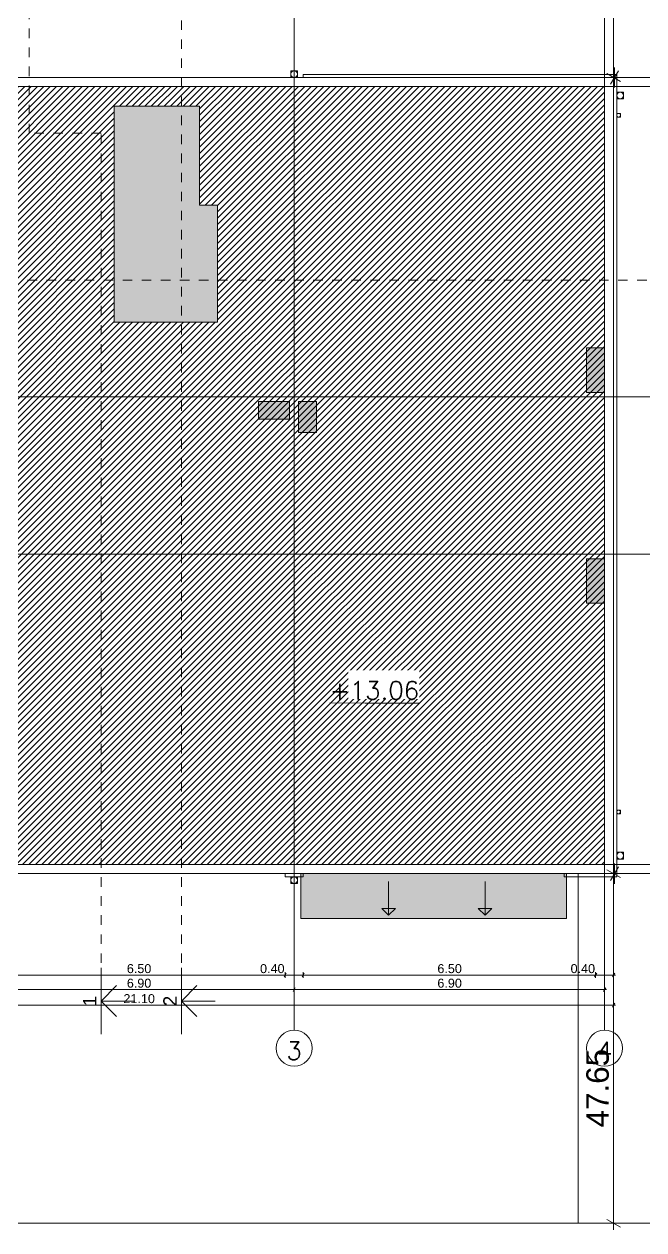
# Model space of a CAD drawing. Header units: millimetres. Extents: x 476571643 to 477489869, y 4620928210 to 4621294454.
# Drawn here: x 477224703 to 477238473, y 4621252487 to 4621279294 of the extents above; entities that cross this region are included whole.
import ezdxf

# ---------------------------------------------------------------- set-up
doc = ezdxf.new("R2010")
doc.units = ezdxf.units.MM
doc.header["$MEASUREMENT"] = 0
doc.set_wipeout_variables(frame=1)
doc.linetypes.add('Dashed', pattern=[423.333333, 211.666667, -211.666667])
doc.linetypes.add('Wipeout_Contour', pattern=[1000, 0, -1000])
for name, color, linetype, lineweight in [('0_Pen_No__42_Pen_No__250_Pen_No__5', 5, 'Continuous', 0), ('0_Pen_No__7_Pen_No__250', 7, 'Continuous', 0), ('0_Pen_No__7_Pen_No__4', 7, 'Continuous', 0), ('2D Drafting - General_Pen_No__1_Pen_No__7', 7, 'Continuous', 0), ('2D Drafting - General_Pen_No__250_Pen_No__7', 7, 'Continuous', 0), ('2D Drafting - General_Pen_No__250_Pen_No__7_Pen_No__7', 7, 'Continuous', 0), ('Annotation - Text_Pen_No__7_Pen_No__5', 5, 'Continuous', 0), ('G-Anno-Nplt_Pen_No__4', 7, 'Continuous', 0), ('G-Anno-Nplt_Pen_No__8', 8, 'Continuous', 0), ('gegmebi_Pen_No__7_Pen_No__7', 7, 'Continuous', 0), ('New_._Pen_No__1', 1, 'Continuous', 0), ('New_2D Drafting - General_Pen_No__250_Pen_No__250', 7, 'Continuous', 0), ('New_2D Drafting - General_Pen_No__250_Pen_No__7', 7, 'Continuous', 0), ('New_reg_nak_Pen_No__7', 7, 'Continuous', 0), ('New_shenobebi_Pen_No__1', 1, 'Continuous', 0), ('New_Structural - Bearing_Pen_No__1', 1, 'Continuous', 0), ('zoma_Pen_No__1', 1, 'Continuous', 0), ('zoma_Pen_No__142', 142, 'Continuous', 0), ('zoma_Pen_No__1_Pen_No__1', 1, 'Continuous', 0), ('zoma_Pen_No__5_Pen_No__5', 5, 'Continuous', 0)]:
    doc.layers.add(name, color=color, linetype=linetype, lineweight=lineweight)
doc.layers.add('0_Pen_No__7_Pen_No__252', color=7, linetype='Continuous', lineweight=0, true_color=0x666666)
doc.layers.add('zoma', color=7, linetype='Continuous')
doc.styles.add('GENERATED_STYLE_1', font='arial.ttf')
doc.styles.add('GENERATED_STYLE_2', font='arial.ttf')
doc.linetypes.add('Break', pattern='A,0,[1,a-5 saxl бѓ’бѓђбѓ¦бѓ”бѓ‘бѓ”бѓ‘бѓ\x98_1.Shx,S=15.679026,R=0,X=0,Y=0],-1975.557214,0', length=1975.557214)
doc.dimstyles.new('GENERATED_STYLE__11', dxfattribs={"dimtxt": 500, "dimasz": 228, "dimexe": 0.18, "dimexo": 3, "dimgap": 0.09, "dimtad": 1, "dimlfac": 0.001, "dimzin": 0, "dimdsep": 46, "dimtxsty": 'GENERATED_STYLE_2', "dimblk": 'ARROWHEAD_2', "dimblk1": 'ARROWHEAD_2', "dimblk2": 'ARROWHEAD_2', "dimcen": 0.09, "dimclrd": 1, "dimclre": 1, "dimclrt": 1, "dimadec": 0, "dimazin": 0, "dimtfac": 1, "dimtdec": 4, "dimtmove": 2, "dimatfit": 3, "dimfxl": 1, "dimtolj": 1, "dimtzin": 0, "dimarcsym": 0})
doc.dimstyles.new('GENERATED_STYLE__12', dxfattribs={"dimtxt": 500, "dimasz": 228, "dimexe": 0.18, "dimexo": 3, "dimgap": 0.09, "dimtad": 1, "dimtih": 1, "dimtoh": 1, "dimlfac": 0.001, "dimzin": 0, "dimdsep": 46, "dimtxsty": 'GENERATED_STYLE_2', "dimblk": 'ARROWHEAD_2', "dimblk1": 'ARROWHEAD_2', "dimblk2": 'ARROWHEAD_2', "dimcen": 0.09, "dimclrd": 1, "dimclre": 1, "dimclrt": 1, "dimadec": 0, "dimazin": 0, "dimtfac": 1, "dimtdec": 4, "dimtmove": 2, "dimatfit": 3, "dimfxl": 1, "dimtolj": 1, "dimtzin": 0, "dimarcsym": 0})
doc.dimstyles.new('GENERATED_STYLE__13', dxfattribs={"dimtxt": 500, "dimasz": 228, "dimexe": 0.18, "dimexo": 3, "dimgap": 0.09, "dimtad": 1, "dimlfac": 0.001, "dimzin": 0, "dimdsep": 46, "dimtxsty": 'GENERATED_STYLE_2', "dimblk": 'ARROWHEAD_2', "dimblk1": 'ARROWHEAD_2', "dimblk2": 'ARROWHEAD_2', "dimcen": 0.09, "dimclrd": 1, "dimclre": 1, "dimclrt": 1, "dimadec": 0, "dimazin": 0, "dimtfac": 1, "dimtdec": 4, "dimtmove": 0, "dimatfit": 3, "dimfxl": 1, "dimtolj": 1, "dimtzin": 0, "dimarcsym": 0})
doc.dimstyles.new('GENERATED_STYLE__3', dxfattribs={"dimtxt": 200, "dimasz": 64.421331, "dimexe": 0.18, "dimexo": 3, "dimgap": 0.09, "dimtad": 1, "dimtih": 1, "dimtoh": 1, "dimlfac": 0.001, "dimzin": 0, "dimdsep": 46, "dimtxsty": 'GENERATED_STYLE_2', "dimblk": 'ARROWHEAD_2', "dimblk1": 'ARROWHEAD_2', "dimblk2": 'ARROWHEAD_2', "dimcen": 0.09, "dimclrd": 142, "dimclre": 142, "dimclrt": 142, "dimadec": 0, "dimazin": 0, "dimtfac": 1, "dimtdec": 4, "dimtmove": 0, "dimatfit": 3, "dimfxl": 1, "dimtolj": 1, "dimtzin": 0, "dimarcsym": 0})
doc.dimstyles.new('GENERATED_STYLE__7', dxfattribs={"dimtxt": 200, "dimasz": 64.421331, "dimexe": 0.18, "dimexo": 3, "dimgap": 0.09, "dimtad": 1, "dimlfac": 0.001, "dimzin": 0, "dimdsep": 46, "dimtxsty": 'GENERATED_STYLE_2', "dimblk": 'ARROWHEAD_2', "dimblk1": 'ARROWHEAD_2', "dimblk2": 'ARROWHEAD_2', "dimcen": 0.09, "dimclrd": 142, "dimclre": 142, "dimclrt": 142, "dimadec": 0, "dimazin": 0, "dimtfac": 1, "dimtdec": 4, "dimtmove": 0, "dimatfit": 3, "dimfxl": 1, "dimtolj": 1, "dimtzin": 0, "dimarcsym": 0})

# ---------------------------------------------------------------- blocks, each defined once
blk = doc.blocks.new('*D1466', base_point=(476844527, 4621385791))
at = {"layer": 'zoma_Pen_No__1', "color": 1, "linetype": 'Continuous', "lineweight": 0, "transparency": 16777216}
for p, q in [((477237801, 4621260407), (477237801, 4621260554)), ((477238026, 4621260407), (477237576, 4621260407)), ((477237951, 4621260321), (477237651, 4621260494)), ((477237801, 4621252634), (477237801, 4621260407)), ((477238026, 4621252634), (477237576, 4621252634)), ((477237651, 4621252720), (477237951, 4621252547)), ((477237801, 4621252487), (477237801, 4621252634))]:
    blk.add_line(p, q, dxfattribs=at)
at = {"layer": 'zoma_Pen_No__1', "color": 1, "lineweight": 0, "transparency": 16777216, "insert": (477237701, 4621254763), "char_height": 500, "attachment_point": 7, "rotation": 90, "style": 'GENERATED_STYLE_2'}
blk.add_mtext('\\A1;{\\pql;\\fArial CYR|b0|i0|c204|p34;47.65}', dxfattribs=at)
blk = doc.blocks.new('ARROWHEAD_2')
at = {"color": 0, "linetype": 'Continuous', "lineweight": 0}
for p, q in [((0, 0), (-1, 0)), ((-0.38, -0.66), (0.38, 0.66))]:
    blk.add_line(p, q, dxfattribs=at)
blk = doc.blocks.new('*D1470', base_point=(476844527, 4621385791))
at = {"layer": 'zoma_Pen_No__1', "color": 1, "linetype": 'Continuous', "lineweight": 0, "transparency": 16777216}
for p, q in [((477238026, 4621290903), (477237576, 4621290903)), ((477237951, 4621290816), (477237651, 4621290990)), ((477237801, 4621290903), (477237801, 4621291050)), ((477237801, 4621278107), (477237801, 4621290903)), ((477238026, 4621278107), (477237576, 4621278107)), ((477237651, 4621278194), (477237951, 4621278021)), ((477237801, 4621277961), (477237801, 4621278107))]:
    blk.add_line(p, q, dxfattribs=at)
at = {"layer": 'zoma_Pen_No__1', "color": 1, "lineweight": 0, "transparency": 16777216, "insert": (477237701, 4621283650), "char_height": 500, "attachment_point": 7, "rotation": 90, "style": 'GENERATED_STYLE_2'}
blk.add_mtext('\\A1;{\\pql;\\fArial CYR|b0|i0|c204|p34;12.79}', dxfattribs=at)
blk = doc.blocks.new('*D1485', base_point=(476844527, 4621385791))
at = {"layer": 'zoma_Pen_No__142', "color": 142, "linetype": 'Continuous', "lineweight": 0, "transparency": 16777216}
for p, q in [((477240445, 4621278107), (477240317, 4621278107)), ((477240423, 4621278083), (477240339, 4621278132)), ((477240381, 4621260407), (477240381, 4621278107)), ((477240445, 4621260407), (477240317, 4621260407)), ((477240339, 4621260432), (477240423, 4621260383)), ((477240381, 4621260366), (477240381, 4621260407))]:
    blk.add_line(p, q, dxfattribs=at)
at = {"layer": 'zoma_Pen_No__142', "color": 142, "lineweight": 0, "transparency": 16777216, "insert": (477240341, 4621268915), "char_height": 200, "attachment_point": 7, "rotation": 90, "style": 'GENERATED_STYLE_2'}
blk.add_mtext('\\A1;{\\pql;\\fArial CYR|b0|i0|c204|p34;17.70}', dxfattribs=at)
blk = doc.blocks.new('*D1486', base_point=(476844527, 4621385791))
at = {"layer": 'zoma_Pen_No__142', "color": 142, "linetype": 'Continuous', "lineweight": 0, "transparency": 16777216}
for p, q in [((477240445, 4621278107), (477240317, 4621278107)), ((477240423, 4621278083), (477240339, 4621278132)), ((477240381, 4621278107), (477240381, 4621278149))]:
    blk.add_line(p, q, dxfattribs=at)
blk = doc.blocks.new('*D1490', base_point=(476844527, 4621385791))
at = {"layer": 'zoma_Pen_No__142', "color": 142, "linetype": 'Continuous', "lineweight": 0, "transparency": 16777216}
for p, q in [((477224026, 4621280368), (477223977, 4621280284)), ((477224001, 4621280262), (477224001, 4621280389)), ((477230526, 4621280368), (477230477, 4621280284)), ((477230501, 4621280262), (477230501, 4621280389)), ((477224001, 4621280326), (477230501, 4621280326))]:
    blk.add_line(p, q, dxfattribs=at)
at = {"layer": 'zoma_Pen_No__142', "color": 142, "lineweight": 0, "transparency": 16777216, "char_height": 200, "attachment_point": 7, "style": 'GENERATED_STYLE_2'}
for s, insert in [('\\A1;{\\pql;\\fArial CYR|b0|i0|c204|p34;6.50}', (477226985, 4621280366)), ('\\A1;{\\pql;\\fArial CYR|b0|i0|c204|p34;0.40}', (477229945, 4621280366))]:
    blk.add_mtext(s, dxfattribs=dict(at, insert=insert))
blk = doc.blocks.new('*D1491', base_point=(476844527, 4621385791))
at = {"layer": 'zoma_Pen_No__142', "color": 142, "linetype": 'Continuous', "lineweight": 0, "transparency": 16777216}
for p, q in [((477230526, 4621280368), (477230477, 4621280284)), ((477230501, 4621280262), (477230501, 4621280389)), ((477230926, 4621280368), (477230877, 4621280284)), ((477230901, 4621280262), (477230901, 4621280389)), ((477230501, 4621280326), (477230901, 4621280326))]:
    blk.add_line(p, q, dxfattribs=at)
blk = doc.blocks.new('*D1492', base_point=(476844527, 4621385791))
at = {"layer": 'zoma_Pen_No__142', "color": 142, "linetype": 'Continuous', "lineweight": 0, "transparency": 16777216}
for p, q in [((477230926, 4621280368), (477230877, 4621280284)), ((477230901, 4621280262), (477230901, 4621280389)), ((477237426, 4621280368), (477237377, 4621280284)), ((477237401, 4621280262), (477237401, 4621280389)), ((477230901, 4621280326), (477237401, 4621280326))]:
    blk.add_line(p, q, dxfattribs=at)
at = {"layer": 'zoma_Pen_No__142', "color": 142, "lineweight": 0, "transparency": 16777216, "char_height": 200, "attachment_point": 7, "style": 'GENERATED_STYLE_2'}
for s, insert in [('\\A1;{\\pql;\\fArial CYR|b0|i0|c204|p34;6.50}', (477233885, 4621280366)), ('\\A1;{\\pql;\\fArial CYR|b0|i0|c204|p34;0.40}', (477236845, 4621280366))]:
    blk.add_mtext(s, dxfattribs=dict(at, insert=insert))
blk = doc.blocks.new('*D1493', base_point=(476844527, 4621385791))
at = {"layer": 'zoma_Pen_No__142', "color": 142, "linetype": 'Continuous', "lineweight": 0, "transparency": 16777216}
for p, q in [((477237426, 4621280368), (477237377, 4621280284)), ((477237401, 4621280262), (477237401, 4621280389)), ((477237777, 4621280284), (477237826, 4621280368)), ((477237801, 4621280262), (477237801, 4621280389)), ((477237401, 4621280326), (477237801, 4621280326)), ((477237801, 4621280326), (477237843, 4621280326))]:
    blk.add_line(p, q, dxfattribs=at)
blk = doc.blocks.new('*D1497', base_point=(476844527, 4621385791))
at = {"layer": 'zoma_Pen_No__142', "color": 142, "linetype": 'Continuous', "lineweight": 0, "transparency": 16777216}
for p, q in [((477216660, 4621281074), (477216701, 4621281074)), ((477216726, 4621281116), (477216677, 4621281031)), ((477216701, 4621281010), (477216701, 4621281137)), ((477216701, 4621281074), (477237801, 4621281074)), ((477237777, 4621281031), (477237826, 4621281116)), ((477237801, 4621281010), (477237801, 4621281137)), ((477237801, 4621281074), (477237843, 4621281074))]:
    blk.add_line(p, q, dxfattribs=at)
at = {"layer": 'zoma_Pen_No__142', "color": 142, "lineweight": 0, "transparency": 16777216, "insert": (477226909, 4621281114), "char_height": 200, "attachment_point": 7, "style": 'GENERATED_STYLE_2'}
blk.add_mtext('\\A1;{\\pql;\\fArial CYR|b0|i0|c204|p34;21.10}', dxfattribs=at)
blk = doc.blocks.new('*D1501', base_point=(476844527, 4621385791))
at = {"layer": 'zoma_Pen_No__142', "color": 142, "linetype": 'Continuous', "lineweight": 0, "transparency": 16777216}
for p, q in [((477224026, 4621258196), (477223977, 4621258111)), ((477224001, 4621258090), (477224001, 4621258217)), ((477224001, 4621258153), (477230501, 4621258153)), ((477230526, 4621258196), (477230477, 4621258111)), ((477230501, 4621258090), (477230501, 4621258217))]:
    blk.add_line(p, q, dxfattribs=at)
at = {"layer": 'zoma_Pen_No__142', "color": 142, "lineweight": 0, "transparency": 16777216, "char_height": 200, "attachment_point": 7, "style": 'GENERATED_STYLE_2'}
for s, insert in [('\\A1;{\\pql;\\fArial CYR|b0|i0|c204|p34;6.50}', (477226985, 4621258193)), ('\\A1;{\\pql;\\fArial CYR|b0|i0|c204|p34;0.40}', (477229945, 4621258193))]:
    blk.add_mtext(s, dxfattribs=dict(at, insert=insert))
blk = doc.blocks.new('*D1502', base_point=(476844527, 4621385791))
at = {"layer": 'zoma_Pen_No__142', "color": 142, "linetype": 'Continuous', "lineweight": 0, "transparency": 16777216}
for p, q in [((477230526, 4621258196), (477230477, 4621258111)), ((477230501, 4621258090), (477230501, 4621258217)), ((477230501, 4621258153), (477230901, 4621258153)), ((477230926, 4621258196), (477230877, 4621258111)), ((477230901, 4621258090), (477230901, 4621258217))]:
    blk.add_line(p, q, dxfattribs=at)
blk = doc.blocks.new('*D1503', base_point=(476844527, 4621385791))
at = {"layer": 'zoma_Pen_No__142', "color": 142, "linetype": 'Continuous', "lineweight": 0, "transparency": 16777216}
for p, q in [((477230926, 4621258196), (477230877, 4621258111)), ((477230901, 4621258090), (477230901, 4621258217)), ((477230901, 4621258153), (477237401, 4621258153)), ((477237426, 4621258196), (477237377, 4621258111)), ((477237401, 4621258090), (477237401, 4621258217))]:
    blk.add_line(p, q, dxfattribs=at)
at = {"layer": 'zoma_Pen_No__142', "color": 142, "lineweight": 0, "transparency": 16777216, "char_height": 200, "attachment_point": 7, "style": 'GENERATED_STYLE_2'}
for s, insert in [('\\A1;{\\pql;\\fArial CYR|b0|i0|c204|p34;6.50}', (477233885, 4621258193)), ('\\A1;{\\pql;\\fArial CYR|b0|i0|c204|p34;0.40}', (477236845, 4621258193))]:
    blk.add_mtext(s, dxfattribs=dict(at, insert=insert))
blk = doc.blocks.new('*D1504', base_point=(476844527, 4621385791))
at = {"layer": 'zoma_Pen_No__142', "color": 142, "linetype": 'Continuous', "lineweight": 0, "transparency": 16777216}
for p, q in [((477237426, 4621258196), (477237377, 4621258111)), ((477237401, 4621258090), (477237401, 4621258217)), ((477237401, 4621258153), (477237801, 4621258153)), ((477237777, 4621258111), (477237826, 4621258196)), ((477237801, 4621258090), (477237801, 4621258217)), ((477237801, 4621258153), (477237843, 4621258153))]:
    blk.add_line(p, q, dxfattribs=at)
blk = doc.blocks.new('*D1506', base_point=(476844527, 4621385791))
at = {"layer": 'zoma_Pen_No__142', "color": 142, "linetype": 'Continuous', "lineweight": 0, "transparency": 16777216}
for p, q in [((477223826, 4621257871), (477223777, 4621257786)), ((477223801, 4621257765), (477223801, 4621257892)), ((477230726, 4621257871), (477230677, 4621257786)), ((477230701, 4621257765), (477230701, 4621257892)), ((477223801, 4621257829), (477230701, 4621257829))]:
    blk.add_line(p, q, dxfattribs=at)
at = {"layer": 'zoma_Pen_No__142', "color": 142, "lineweight": 0, "transparency": 16777216, "insert": (477226985, 4621257869), "char_height": 200, "attachment_point": 7, "style": 'GENERATED_STYLE_2'}
blk.add_mtext('\\A1;{\\pql;\\fArial CYR|b0|i0|c204|p34;6.90}', dxfattribs=at)
blk = doc.blocks.new('*D1507', base_point=(476844527, 4621385791))
at = {"layer": 'zoma_Pen_No__142', "color": 142, "linetype": 'Continuous', "lineweight": 0, "transparency": 16777216}
for p, q in [((477230726, 4621257871), (477230677, 4621257786)), ((477230701, 4621257765), (477230701, 4621257892)), ((477237577, 4621257786), (477237626, 4621257871)), ((477237601, 4621257765), (477237601, 4621257892)), ((477230701, 4621257829), (477237601, 4621257829)), ((477237601, 4621257829), (477237643, 4621257829))]:
    blk.add_line(p, q, dxfattribs=at)
at = {"layer": 'zoma_Pen_No__142', "color": 142, "lineweight": 0, "transparency": 16777216, "insert": (477233885, 4621257869), "char_height": 200, "attachment_point": 7, "style": 'GENERATED_STYLE_2'}
blk.add_mtext('\\A1;{\\pql;\\fArial CYR|b0|i0|c204|p34;6.90}', dxfattribs=at)
blk = doc.blocks.new('*D1508', base_point=(476844527, 4621385791))
at = {"layer": 'zoma_Pen_No__142', "color": 142, "linetype": 'Continuous', "lineweight": 0, "transparency": 16777216}
for p, q in [((477216660, 4621257485), (477216701, 4621257485)), ((477216726, 4621257527), (477216677, 4621257442)), ((477216701, 4621257421), (477216701, 4621257548)), ((477216701, 4621257485), (477237801, 4621257485)), ((477237777, 4621257442), (477237826, 4621257527)), ((477237801, 4621257421), (477237801, 4621257548)), ((477237801, 4621257485), (477237843, 4621257485))]:
    blk.add_line(p, q, dxfattribs=at)
at = {"layer": 'zoma_Pen_No__142', "color": 142, "lineweight": 0, "transparency": 16777216, "insert": (477226909, 4621257525), "char_height": 200, "attachment_point": 7, "style": 'GENERATED_STYLE_2'}
blk.add_mtext('\\A1;{\\pql;\\fArial CYR|b0|i0|c204|p34;21.10}', dxfattribs=at)
blk = doc.blocks.new('*D1664', base_point=(476844527, 4621385791))
at = {"layer": 'zoma_Pen_No__1', "color": 1, "linetype": 'Continuous', "lineweight": 0, "transparency": 16777216}
for p, q in [((477237908, 4621278257), (477237735, 4621277957)), ((477237821, 4621277882), (477237821, 4621278332)), ((477256725, 4621277957), (477256898, 4621278257)), ((477256811, 4621277882), (477256811, 4621278332)), ((477237675, 4621278107), (477237821, 4621278107)), ((477237821, 4621278107), (477256811, 4621278107)), ((477256811, 4621278107), (477256958, 4621278107))]:
    blk.add_line(p, q, dxfattribs=at)
at = {"layer": 'zoma_Pen_No__1', "color": 1, "lineweight": 0, "transparency": 16777216, "insert": (477247711, 4621278207), "char_height": 500, "attachment_point": 7, "style": 'GENERATED_STYLE_2'}
blk.add_mtext('\\A1;{\\pql;\\fArial CYR|b0|i0|c204|p34;18.99}', dxfattribs=at)
blk = doc.blocks.new('*D1665', base_point=(476844527, 4621385791))
at = {"layer": 'zoma_Pen_No__1', "color": 1, "linetype": 'Continuous', "lineweight": 0, "transparency": 16777216}
for p, q in [((477237908, 4621260557), (477237735, 4621260257)), ((477237821, 4621260182), (477237821, 4621260632)), ((477256732, 4621260257), (477256905, 4621260557)), ((477256819, 4621260182), (477256819, 4621260632)), ((477237675, 4621260407), (477237821, 4621260407)), ((477237821, 4621260407), (477256819, 4621260407)), ((477256819, 4621260407), (477256965, 4621260407))]:
    blk.add_line(p, q, dxfattribs=at)
at = {"layer": 'zoma_Pen_No__1', "color": 1, "lineweight": 0, "transparency": 16777216, "insert": (477247715, 4621260507), "char_height": 500, "attachment_point": 7, "style": 'GENERATED_STYLE_2'}
blk.add_mtext('\\A1;{\\pql;\\fArial CYR|b0|i0|c204|p34;19.00}', dxfattribs=at)

msp = doc.modelspace()

# ---------------------------------------------------------------- hatches: boundary and pattern name
at = {"layer": '0_Pen_No__7_Pen_No__252', "linetype": 'Continuous', "lineweight": 0, "true_color": 0x666666}
h = msp.add_hatch(dxfattribs=at)
h.set_pattern_fill('COMMON_BRICK', color=251, style=0, pattern_type=2)
h.set_pattern_definition([(225, (477247046.8, 4621283692.02), (-70.71068, 70.71068), [])])
h.paths.add_polyline_path([(477216901.116, 4621277907.209), (477216901.116, 4621260607.209), (477237601.121, 4621260607.209), (477237601.121, 4621277907.209)])
h.paths.add_polyline_path([(477226701.225, 4621272667.137), (477226701.225, 4621275267.089), (477226701.225, 4621277467.089), (477228601.225, 4621277467.089), (477228601.225, 4621275267.089), (477229001.225, 4621275267.089), (477229001.225, 4621272667.137)], flags=0)
at = {"layer": '2D Drafting - General_Pen_No__250_Pen_No__7', "linetype": 'Continuous', "lineweight": 0}
msp.add_hatch(color=7, dxfattribs=at).paths.add_polyline_path([(477226701.225, 4621272667.143), (477226701.225, 4621275267.089), (477226701.225, 4621277467.089), (477228601.225, 4621277467.089), (477228601.225, 4621275267.089), (477229001.225, 4621275267.089), (477229001.225, 4621272667.143)])
at = {"layer": 'G-Anno-Nplt_Pen_No__8', "linetype": 'Continuous', "lineweight": 0, "true_color": 0xb9b9b9}
msp.add_hatch(color=9, dxfattribs=at).paths.add_polyline_path([(477236751.121, 4621259407.263), (477236751.121, 4621260407.212), (477230851.121, 4621260407.212), (477230851.121, 4621259407.263)])
at = {"layer": 'New_2D Drafting - General_Pen_No__250_Pen_No__7', "linetype": 'Continuous', "lineweight": 0}
for points in [[(477237201.444, 4621271107.215), (477237201.444, 4621272097.403), (477237601.116, 4621272097.403), (477237601.116, 4621271107.215)], [(477230601.116, 4621270901.724), (477230601.116, 4621270510.473), (477229910.928, 4621270510.473), (477229910.928, 4621270901.724)], [(477230801.116, 4621270217.027), (477230801.116, 4621270907.215), (477231200.787, 4621270907.215), (477231200.787, 4621270217.027)], [(477237201.116, 4621266417.027), (477237201.116, 4621267407.215), (477237600.787, 4621267407.215), (477237600.787, 4621266417.027)]]:
    msp.add_hatch(color=7, dxfattribs=at).paths.add_polyline_path(points)

# ---------------------------------------------------------------- linework, layer by layer
at = {"layer": '0_Pen_No__42_Pen_No__250_Pen_No__5', "color": 5, "linetype": 'Continuous', "lineweight": 0}
for centre in [(477230701.121, 4621256527.319), (477230701.121, 4621256527.319), (477237601.121, 4621256527.319), (477237601.121, 4621256527.319)]:
    msp.add_circle(centre, 400, dxfattribs=at)
at = {"layer": '0_Pen_No__7_Pen_No__250', "color": 7, "linetype": 'Continuous', "lineweight": 0, "flags": 128}
for points in [[(477232802.317, 4621260230.984), (477232802.317, 4621259480.984), (477232652.317, 4621259630.984), (477232952.317, 4621259630.984), (477232802.317, 4621259480.984)], [(477234944.433, 4621260230.984), (477234944.433, 4621259480.984), (477234794.433, 4621259630.984), (477235094.433, 4621259630.984), (477234944.433, 4621259480.984)]]:
    msp.add_lwpolyline(points, close=True, dxfattribs=at)
at = {"layer": '0_Pen_No__7_Pen_No__4', "color": 7, "linetype": 'Continuous', "lineweight": 0, "flags": 128}
for points in [[(477216901.116, 4621277907.209), (477216901.116, 4621260607.209), (477237601.121, 4621260607.209), (477237601.121, 4621277907.209)], [(477226701.225, 4621272667.137), (477226701.225, 4621275267.089), (477226701.225, 4621277467.089), (477228601.225, 4621277467.089), (477228601.225, 4621275267.089), (477229001.225, 4621275267.089), (477229001.225, 4621272667.137)]]:
    msp.add_lwpolyline(points, close=True, dxfattribs=at)
at = {"layer": '2D Drafting - General_Pen_No__1_Pen_No__7', "color": 7, "linetype": 'Continuous', "lineweight": 0}
for centre, radius in [((477230701.121, 4621278182.209), 75), ((477237946.299, 4621277707.208), 75), ((477237911.293, 4621277267.21), 40), ((477237911.293, 4621261777.209), 40), ((477237946.051, 4621260807.209), 75), ((477230701.121, 4621260262.555), 75)]:
    msp.add_circle(centre, radius, dxfattribs=at)
at = {"layer": '2D Drafting - General_Pen_No__250_Pen_No__7', "color": 7, "linetype": 'Continuous', "lineweight": 0, "flags": 128}
msp.add_lwpolyline([(477226701.225, 4621272667.143), (477226701.225, 4621275267.089), (477226701.225, 4621277467.089), (477228601.225, 4621277467.089), (477228601.225, 4621275267.089), (477229001.225, 4621275267.089), (477229001.225, 4621272667.143)], close=True, dxfattribs=at)
at = {"layer": '2D Drafting - General_Pen_No__250_Pen_No__7_Pen_No__7', "color": 7, "linetype": 'Continuous', "lineweight": 0, "flags": 128}
for points in [[(477216701.012, 4621278107.212), (477216701.121, 4621260407.212), (477237801.121, 4621260407.212), (477237801.121, 4621278107.212)], [(477216901.116, 4621260607.209), (477237601.121, 4621260607.209), (477237601.121, 4621277907.209), (477216901.116, 4621277907.209)]]:
    msp.add_lwpolyline(points, close=True, dxfattribs=at)
at = {"layer": 'G-Anno-Nplt_Pen_No__4', "color": 7, "linetype": 'Continuous', "lineweight": 0, "flags": 128}
msp.add_lwpolyline([(477236751.121, 4621259407.263), (477236751.121, 4621260407.212), (477230851.121, 4621260407.212), (477230851.121, 4621259407.263)], close=True, dxfattribs=at)
at = {"layer": 'gegmebi_Pen_No__7_Pen_No__7', "color": 7, "linetype": 'Continuous', "lineweight": 0}
for p, q in [((477230626.121, 4621278107.209), (477230626.121, 4621278257.209)), ((477230626.121, 4621278257.209), (477230776.121, 4621278257.209)), ((477230776.121, 4621278257.209), (477230776.121, 4621278107.209)), ((477230776.121, 4621278107.209), (477230626.121, 4621278107.209)), ((477238021.299, 4621277782.208), (477237871.299, 4621277782.208)), ((477237871.299, 4621277782.208), (477237871.299, 4621277632.208)), ((477238021.299, 4621277632.208), (477238021.299, 4621277782.208)), ((477237871.299, 4621277632.208), (477238021.299, 4621277632.208)), ((477237871.293, 4621277227.21), (477237871.293, 4621277307.21)), ((477237871.293, 4621277307.21), (477237951.293, 4621277307.21)), ((477237951.293, 4621277227.21), (477237871.293, 4621277227.21)), ((477237951.293, 4621277307.21), (477237951.293, 4621277227.21)), ((477237871.293, 4621261737.209), (477237871.293, 4621261817.209)), ((477237871.293, 4621261817.209), (477237951.293, 4621261817.209)), ((477237951.293, 4621261737.209), (477237871.293, 4621261737.209)), ((477237951.293, 4621261817.209), (477237951.293, 4621261737.209)), ((477238021.051, 4621260882.209), (477237871.051, 4621260882.209)), ((477237871.051, 4621260882.209), (477237871.051, 4621260732.209)), ((477238021.051, 4621260732.209), (477238021.051, 4621260882.209)), ((477237871.051, 4621260732.209), (477238021.051, 4621260732.209)), ((477230626.121, 4621260187.555), (477230626.121, 4621260337.555)), ((477230626.121, 4621260337.555), (477230776.121, 4621260337.555)), ((477230776.121, 4621260337.555), (477230776.121, 4621260187.555)), ((477230776.121, 4621260187.555), (477230626.121, 4621260187.555))]:
    msp.add_line(p, q, dxfattribs=at)
at = {"layer": 'New_2D Drafting - General_Pen_No__250_Pen_No__250', "color": 7, "linetype": 'Continuous', "lineweight": 0, "flags": 128}
for points in [[(477237201.444, 4621271107.215), (477237201.444, 4621272097.403), (477237601.116, 4621272097.403), (477237601.116, 4621271107.215)], [(477230601.116, 4621270901.724), (477230601.116, 4621270510.473), (477229910.928, 4621270510.473), (477229910.928, 4621270901.724)], [(477230801.116, 4621270217.027), (477230801.116, 4621270907.215), (477231200.787, 4621270907.215), (477231200.787, 4621270217.027)], [(477237201.116, 4621266417.027), (477237201.116, 4621267407.215), (477237600.787, 4621267407.215), (477237600.787, 4621266417.027)]]:
    msp.add_lwpolyline(points, close=True, dxfattribs=at)
at = {"layer": 'New_reg_nak_Pen_No__7', "color": 7, "linetype": 'Continuous', "lineweight": 0, "flags": 128}
for points in [[(477230901.121, 4621278107.209), (477230901.121, 4621278177.209), (477237871.122, 4621278177.209), (477237870.86, 4621260337.209), (477237801.121, 4621260337.209), (477236701.12, 4621260337.209), (477236701.12, 4621260407.209)], [(477230501.121, 4621260407.216), (477230501.121, 4621260337.555), (477230901.121, 4621260337.555), (477230901.121, 4621260407.216)]]:
    msp.add_lwpolyline(points, dxfattribs=at)
at = {"layer": 'New_shenobebi_Pen_No__1', "color": 1, "linetype": 'Dashed', "lineweight": 0}
for points in [[(477226412.242, 4621257575.579), (477226412.242, 4621276867.236), (477224813.769, 4621276867.236), (477224813.769, 4621282404.445)], [(477228197.359, 4621257575.579), (477228197.359, 4621282404.445)], [(477242768.75, 4621273602.911), (477210664.529, 4621273602.911)]]:
    msp.add_lwpolyline(points, dxfattribs=at)
at = {"layer": 'New_shenobebi_Pen_No__1', "color": 1, "linetype": 'Continuous', "lineweight": 0}
for points in [[(477226412.242, 4621256838.706), (477226412.242, 4621258312.453)], [(477228197.359, 4621256838.706), (477228197.359, 4621258312.453)], [(477226412.242, 4621257575.579), (477226753.387, 4621257916.724)], [(477228197.359, 4621257575.579), (477228538.504, 4621257916.724)], [(477226412.242, 4621257575.579), (477227165.239, 4621257575.579)], [(477226412.242, 4621257575.579), (477226753.387, 4621257234.434)], [(477228197.359, 4621257575.579), (477228950.357, 4621257575.579)], [(477228197.359, 4621257575.579), (477228538.504, 4621257234.434)]]:
    msp.add_lwpolyline(points, dxfattribs=at)
at = {"layer": 'New_Structural - Bearing_Pen_No__1', "color": 1, "linetype": 'Break', "lineweight": 0}
for p, q in [((477237009.946, 4621252633.829), (477237009.946, 4621260407.215)), ((477203753.78, 4621252633.823), (477256821.719, 4621252633.823))]:
    msp.add_line(p, q, dxfattribs=at)
at = {"layer": 'zoma_Pen_No__5_Pen_No__5', "color": 5, "linetype": 'Continuous', "lineweight": 0}
for p, q in [((477230701.121, 4621281638.125), (477230701.121, 4621256927.319)), ((477237601.121, 4621281638.125), (477237601.121, 4621256927.319)), ((477212820.57, 4621277907.215), (477241673.65, 4621277907.215)), ((477212820.57, 4621271007.215), (477241673.65, 4621271007.215)), ((477212820.57, 4621267507.215), (477241673.65, 4621267507.215)), ((477212820.57, 4621260607.215), (477241673.65, 4621260607.215))]:
    msp.add_line(p, q, dxfattribs=at)

# ---------------------------------------------------------------- texts
at = {"layer": 'Annotation - Text_Pen_No__7_Pen_No__5', "color": 5, "linetype": 'Continuous', "lineweight": 0, "char_height": 400, "attachment_point": 2}
for s, insert in [('\\A1;{\\pqc;\\Ftxt.shx;3}', (477230703.279, 4621256669.613)), ('\\A1;{\\pqc;\\Ftxt.shx;4}', (477237603.279, 4621256669.613))]:
    msp.add_mtext(s, dxfattribs=dict(at, insert=insert))
at = {"layer": 'New_._Pen_No__1', "color": 1, "linetype": 'Continuous', "lineweight": 0, "char_height": 300, "attachment_point": 2, "rotation": 90, "style": 'GENERATED_STYLE_1'}
for s, insert in [('\\A1;{\\pqc;\\fArial|b0|i0|c0|p34;1}', (477226009.384, 4621257575.579)), ('\\A1;{\\pqc;\\fArial|b0|i0|c0|p34;2}', (477227794.501, 4621257575.579))]:
    msp.add_mtext(s, dxfattribs=dict(at, insert=insert))

# ---------------------------------------------------------------- dimensions: what is measured, and where the dimension line sits
at = {"layer": 'zoma', "color": 1, "linetype": 'Continuous', "lineweight": 0}
for base, p1, p2, text, dimstyle, picture, middle in [((477237801.121, 4621290903.018), (477237801.121, 4621278107.215), (477237801.073, 4621290903.018), '12.79', 'GENERATED_STYLE__13', '*D1470', (477237451.121, 4621284490.261)), ((477237801.121, 4621260407.215), (477237801.121, 4621252633.829), (477237801.121, 4621260407.215), '47.65', 'GENERATED_STYLE__11', '*D1466', (477237451.121, 4621255602.868))]:
    dim = msp.add_linear_dim(base=base, p1=p1, p2=p2, angle=90, text=text, dimstyle=dimstyle, dxfattribs=at)
    dim.commit()
    dim.dimension.update_dxf_attribs({"geometry": picture, "text_midpoint": middle, "dimtype": 160, "text_rotation": 90})
at = {"layer": 'zoma', "color": 142, "linetype": 'Continuous', "lineweight": 0}
for base, p1, p2, picture, middle in [((477237801.121, 4621281073.813), (477216701.121, 4621277301.581), (477237801.121, 4621277301.581), '*D1497', (477227245.179, 4621281213.813)), ((477230501.121, 4621280325.886), (477224001.121, 4621276901.584), (477230501.121, 4621276948.635), '*D1490', (477227244.828, 4621280465.886)), ((477237401.121, 4621280325.886), (477230901.121, 4621276901.584), (477237401.121, 4621277061.808), '*D1492', (477234144.828, 4621280465.886)), ((477230901.121, 4621280325.886), (477230501.121, 4621276948.635), (477230901.121, 4621276901.584), '*D1491', (477230204.273, 4621280465.886)), ((477237801.121, 4621280325.886), (477237401.121, 4621277061.808), (477237801.121, 4621277101.584), '*D1493', (477237104.273, 4621280465.886)), ((477237801.121, 4621257484.794), (477216701.121, 4621277114.628), (477237801.121, 4621277114.628), '*D1508', (477227245.179, 4621257624.794)), ((477237401.121, 4621258153.159), (477230901.121, 4621276714.631), (477237401.121, 4621276874.854), '*D1503', (477234144.828, 4621258293.159)), ((477237801.121, 4621258153.159), (477237401.121, 4621276874.854), (477237801.121, 4621276914.631), '*D1504', (477237104.273, 4621258293.159)), ((477230501.121, 4621258153.159), (477224001.121, 4621276714.631), (477230501.121, 4621276761.681), '*D1501', (477227244.828, 4621258293.159)), ((477230901.121, 4621258153.159), (477230501.121, 4621276761.681), (477230901.121, 4621276714.631), '*D1502', (477230204.273, 4621258293.159)), ((477230701.121, 4621257828.544), (477223801.121, 4621258553.775), (477230701.121, 4621258487.974), '*D1506', (477227244.828, 4621257968.544)), ((477237601.121, 4621257828.544), (477230701.121, 4621258487.974), (477237601.121, 4621258246.702), '*D1507', (477234144.828, 4621257968.544))]:
    dim = msp.add_linear_dim(base=base, p1=p1, p2=p2, dimstyle='GENERATED_STYLE__3', dxfattribs=at)
    dim.commit()
    dim.dimension.update_dxf_attribs({"geometry": picture, "text_midpoint": middle, "dimtype": 160})
at = {"layer": 'zoma', "color": 1, "linetype": 'Continuous', "lineweight": 0}
for base, p2, picture, middle in [((477256811.28, 4621278107.209), (477256811.28, 4621278199.022), '*D1664', (477248551.125, 4621278457.209)), ((477256818.544, 4621260407.209), (477256818.544, 4621260409.259), '*D1665', (477248554.757, 4621260757.209))]:
    dim = msp.add_linear_dim(base=base, p1=(477237821.317, 4621278107.206), p2=p2, dimstyle='GENERATED_STYLE__12', dxfattribs=at)
    dim.commit()
    dim.dimension.update_dxf_attribs({"geometry": picture, "text_midpoint": middle, "dimtype": 160})
at = {"layer": 'zoma', "color": 142, "linetype": 'Continuous', "lineweight": 0}
for base, p1, p2, picture, middle in [((477240381.043912172, 4621278107.212176323), (477214556.422066391, 4621278107.212176323), (477216701.12092191, 4621278107.212176323), '*D1486', (477240241.043911576, 4621278100.919178009)), ((477240381.044, 4621278107.212), (477237871.046, 4621260407.215), (477214556.422, 4621278107.212), '*D1485', (477240241.044, 4621269251.272))]:
    dim = msp.add_linear_dim(base=base, p1=p1, p2=p2, angle=90, dimstyle='GENERATED_STYLE__7', dxfattribs=at)
    dim.commit()
    dim.dimension.update_dxf_attribs({"geometry": picture, "text_midpoint": middle, "dimtype": 160, "text_rotation": 90})

# ---------------------------------------------------------------- next in the draw order: wipeouts: each hides what was drawn before it
at = {"color": 1, "linetype": 'Wipeout_Contour', "lineweight": 0, "ltscale": 18583363569.25689}
msp.add_wipeout([(477231908.929, 4621264924.185), (477233480.929, 4621264923.801), (477233480.774, 4621264286.3), (477231908.773, 4621264286.683)], dxfattribs=at).dxf.layer = 'zoma_Pen_No__1_Pen_No__1'

# ---------------------------------------------------------------- next in the draw order: texts
at = {"layer": 'zoma_Pen_No__1_Pen_No__1', "color": 1, "linetype": 'Continuous', "lineweight": 0, "insert": (477233480.772, 4621264280.417), "char_height": 400, "attachment_point": 9, "rotation": 359.9860128}
msp.add_mtext('\\A1;{\\pqr;\\Ftxt.shx;\\L\\L+1\\Ftxt.shx;3\\Ftxt.shx;.\\Ftxt.shx;0\\Ftxt.shx;6}', dxfattribs=at)

doc.saveas('drawing.dxf')
